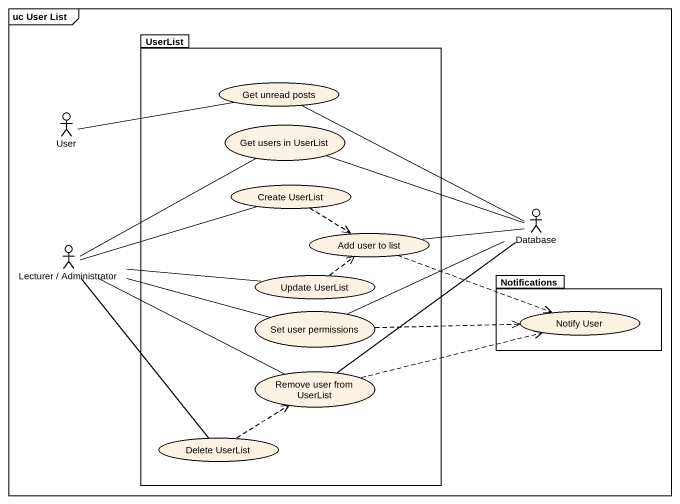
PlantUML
@startuml
mainframe uc User List
package UserList {
  usecase "Get unread posts" as Get_unread_posts
  usecase "Get users in UserList" as Get_users_in_UserList
  usecase "Create UserList" as Create_UserList
  usecase "Add user to list" as Add_user_to_list
  usecase "Set user permissions" as Set_user_permissions
  usecase "Update UserList" as Update_UserList
  usecase "Remove user from UserList" as Remove_user_from_UserList
  usecase "Delete UserList" as Delete_UserList
}
actor User
actor "Database" as Database_
actor "Lecturer / Administrator" as Lecturer_Administrator
package Notifications {
  usecase "Notify User" as Notify_User
}
Get_unread_posts -left- User
Get_unread_posts -right- Database_
Get_users_in_UserList -right- Database_
Get_users_in_UserList -left- Lecturer_Administrator
Create_UserList ..> Add_user_to_list
Create_UserList -left- Lecturer_Administrator
Add_user_to_list -right- Database_
Add_user_to_list .right.> Notify_User
Set_user_permissions -right- Database_
Set_user_permissions -left- Lecturer_Administrator
Set_user_permissions .right.> Notify_User
Update_UserList .up.> Add_user_to_list
Update_UserList -left- Lecturer_Administrator
Remove_user_from_UserList -up- Database_
Remove_user_from_UserList -left- Lecturer_Administrator
Remove_user_from_UserList .right.> Notify_User
Delete_UserList -up- Lecturer_Administrator
Delete_UserList .up.> Remove_user_from_UserList
@enduml
